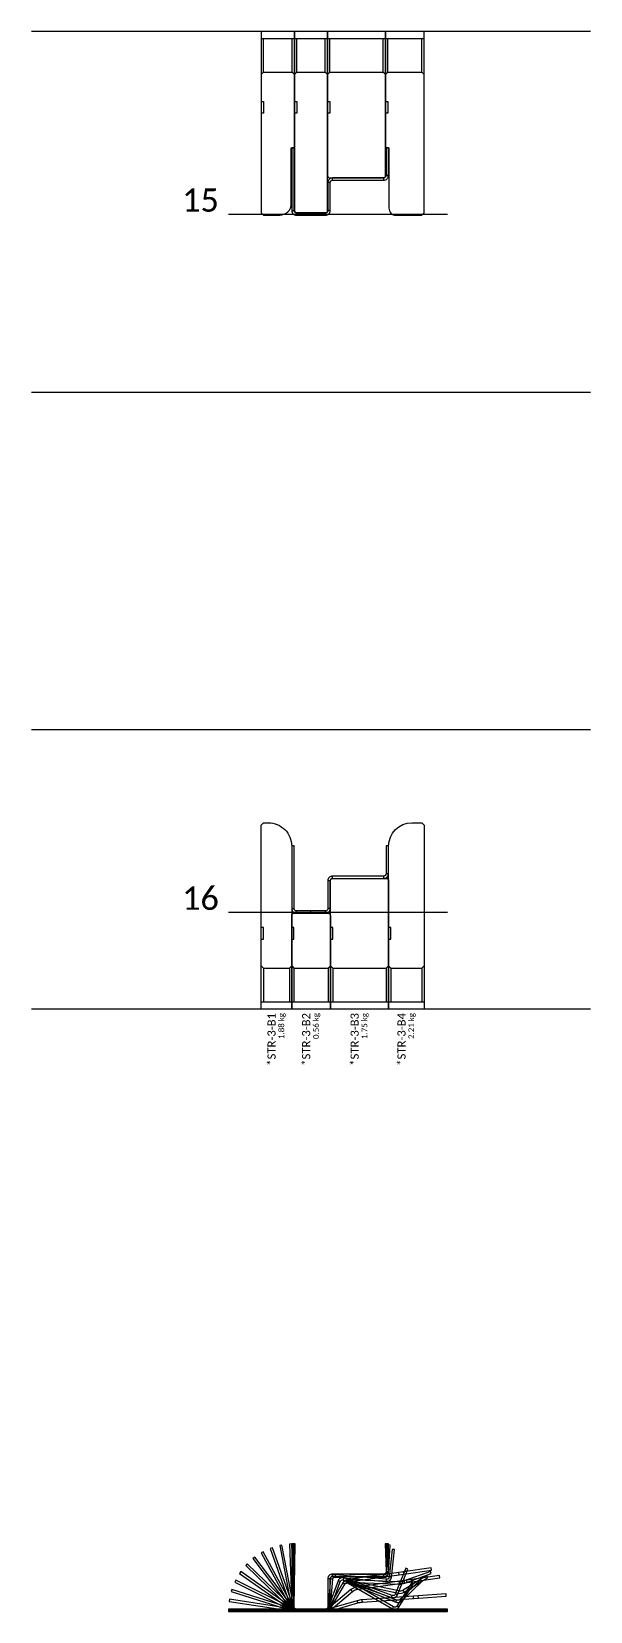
# Model space of a CAD drawing. Header units: millimetres. Extents: x -43 to 662, y -5184 to -4.
# Drawn here: x 422 to 662, y -5184 to -4505 of the extents above; entities that cross this region are included whole.
import ezdxf
from ezdxf.enums import TextEntityAlignment as Align

# ---------------------------------------------------------------- set-up
doc = ezdxf.new("R2010")
doc.units = ezdxf.units.MM
doc.layers.add('0-CAD-polyline', color=7, linetype='CONTINUOUS')
doc.styles.get("Standard").update_dxf_attribs({"font": 'calibri.ttf', "height": 3})

msp = doc.modelspace()

# ---------------------------------------------------------------- linework, layer by layer
at = {"layer": '0-CAD-polyline', "color": 1}
for p, q in [((662.06, -4505.44), (422.06, -4505.44)), ((506.69, -4583.84), (600.69, -4583.84)), ((422.06, -4660.44), (662.06, -4660.44)), ((662.06, -4805.44), (422.06, -4805.44)), ((506.69, -4883.84), (600.69, -4883.84)), ((521.68, -4890.44), (520.68, -4890.44)), ((521.68, -4895.44), (521.68, -4890.44)), ((534.76, -4890.44), (533.76, -4890.44)), ((534.76, -4895.44), (534.76, -4890.44)), ((551.41, -4890.44), (550.41, -4890.44)), ((551.41, -4895.44), (551.41, -4890.44)), ((576.41, -4890.44), (575.41, -4890.44)), ((576.41, -4895.44), (576.41, -4890.44)), ((520.68, -4895.44), (521.68, -4895.44)), ((533.76, -4895.44), (534.76, -4895.44)), ((550.41, -4895.44), (551.41, -4895.44)), ((575.41, -4895.44), (576.41, -4895.44)), ((520.68, -4906.94), (521.68, -4907.94)), ((521.68, -4907.94), (521.68, -4922.44)), ((521.68, -4907.94), (532.76, -4907.94)), ((521.68, -4907.94), (521.68, -4922.44)), ((533.76, -4906.94), (532.76, -4907.94)), ((532.76, -4907.94), (532.76, -4922.44)), ((532.76, -4907.94), (532.76, -4922.44)), ((533.76, -4906.94), (534.76, -4907.94)), ((534.76, -4907.94), (534.76, -4922.44)), ((534.76, -4907.94), (549.41, -4907.94)), ((534.76, -4907.94), (534.76, -4922.44)), ((550.41, -4906.94), (549.41, -4907.94)), ((549.41, -4907.94), (549.41, -4922.44)), ((549.41, -4907.94), (549.41, -4922.44)), ((550.41, -4906.94), (551.41, -4907.94)), ((551.41, -4907.94), (551.41, -4922.44)), ((551.41, -4907.94), (574.41, -4907.94)), ((551.41, -4907.94), (551.41, -4922.44)), ((575.41, -4906.94), (574.41, -4907.94)), ((574.41, -4907.94), (574.41, -4922.44)), ((574.41, -4907.94), (574.41, -4922.44)), ((575.41, -4906.94), (576.41, -4907.94)), ((576.41, -4907.94), (576.41, -4922.44)), ((576.41, -4907.94), (589.68, -4907.94)), ((576.41, -4907.94), (576.41, -4922.44)), ((590.68, -4906.94), (589.68, -4907.94)), ((589.68, -4907.94), (589.68, -4922.44)), ((589.68, -4907.94), (589.68, -4922.44)), ((422.06, -4925.44), (662.06, -4925.44)), ((520.68, -4922.44), (533.76, -4922.44)), ((520.68, -4922.44), (533.76, -4922.44)), ((533.76, -4922.44), (550.41, -4922.44)), ((533.76, -4922.44), (550.41, -4922.44)), ((550.41, -4922.44), (575.41, -4922.44)), ((550.41, -4922.44), (575.41, -4922.44)), ((575.41, -4922.44), (590.68, -4922.44)), ((575.41, -4922.44), (590.68, -4922.44)), ((550.31, -5170.34), (549.31, -5170.34)), ((551.43, -5170.48), (550.43, -5170.4)), ((551.31, -5169.34), (551.31, -5168.34)), ((552.51, -5169.57), (552.6, -5168.58)), ((573.31, -5169.34), (573.31, -5168.34)), ((575.31, -5167.34), (574.31, -5167.34)), ((574.43, -5171.49), (574.52, -5170.5)), ((576.62, -5169.71), (575.62, -5169.59)), ((506.69, -5183.84), (600.69, -5183.84)), ((533.67, -5182.56), (534.65, -5182.37)), ((533.69, -5184.34), (533.69, -5183.34)), ((533.81, -5182.34), (534.81, -5182.34)), ((535.81, -5184.34), (535.81, -5183.34)), ((535.81, -5184.34), (535.81, -5183.34)), ((535.81, -5184.34), (535.81, -5183.34)), ((542.06, -5184.34), (542.06, -5183.34)), ((542.06, -5184.34), (542.06, -5183.34)), ((542.06, -5184.34), (542.06, -5183.34)), ((548.31, -5184.34), (548.31, -5183.34)), ((548.31, -5184.34), (548.31, -5183.34)), ((548.31, -5184.34), (548.31, -5183.34)), ((550.31, -5182.34), (549.31, -5182.34)), ((550.38, -5182.44), (549.39, -5182.35)), ((550.44, -5184.34), (550.44, -5183.34)), ((562.44, -5184.34), (562.44, -5183.34)), ((564.56, -5184.34), (564.56, -5183.34)), ((586.56, -5184.34), (586.56, -5183.34)), ((588.69, -5184.34), (588.69, -5183.34))]:
    msp.add_line(p, q, dxfattribs=at)
at = {"layer": '0-CAD-polyline', "color": 5}
for p, q in [((520.68, -4508.44), (535.01, -4508.44)), ((520.68, -4508.44), (535.01, -4508.44)), ((521.68, -4522.94), (521.68, -4508.44)), ((521.68, -4522.94), (521.68, -4508.44)), ((534.01, -4522.94), (534.01, -4508.44)), ((534.01, -4522.94), (534.01, -4508.44)), ((535.01, -4508.44), (549.21, -4508.44)), ((535.01, -4508.44), (549.21, -4508.44)), ((536.01, -4522.94), (536.01, -4508.44)), ((536.01, -4522.94), (536.01, -4508.44)), ((548.21, -4522.94), (548.21, -4508.44)), ((548.21, -4522.94), (548.21, -4508.44)), ((549.21, -4508.44), (574.11, -4508.44)), ((549.21, -4508.44), (574.11, -4508.44)), ((550.21, -4522.94), (550.21, -4508.44)), ((550.21, -4522.94), (550.21, -4508.44)), ((573.11, -4522.94), (573.11, -4508.44)), ((573.11, -4522.94), (573.11, -4508.44)), ((574.11, -4508.44), (590.68, -4508.44)), ((574.11, -4508.44), (590.68, -4508.44)), ((575.11, -4522.94), (575.11, -4508.44)), ((575.11, -4522.94), (575.11, -4508.44)), ((589.68, -4522.94), (589.68, -4508.44)), ((589.68, -4522.94), (589.68, -4508.44)), ((520.68, -4523.94), (521.68, -4522.94)), ((521.68, -4522.94), (534.01, -4522.94)), ((535.01, -4523.94), (534.01, -4522.94)), ((535.01, -4523.94), (536.01, -4522.94)), ((536.01, -4522.94), (548.21, -4522.94)), ((549.21, -4523.94), (548.21, -4522.94)), ((549.21, -4523.94), (550.21, -4522.94)), ((550.21, -4522.94), (573.11, -4522.94)), ((574.11, -4523.94), (573.11, -4522.94)), ((574.11, -4523.94), (575.11, -4522.94)), ((575.11, -4522.94), (589.68, -4522.94)), ((590.68, -4523.94), (589.68, -4522.94)), ((520.68, -4535.44), (521.68, -4535.44)), ((521.68, -4540.44), (520.68, -4540.44)), ((521.68, -4535.44), (521.68, -4540.44)), ((535.01, -4535.44), (536.01, -4535.44)), ((536.01, -4540.44), (535.01, -4540.44)), ((536.01, -4535.44), (536.01, -4540.44)), ((549.21, -4535.44), (550.21, -4535.44)), ((550.21, -4540.44), (549.21, -4540.44)), ((550.21, -4535.44), (550.21, -4540.44)), ((574.11, -4535.44), (575.11, -4535.44)), ((575.11, -4540.44), (574.11, -4540.44)), ((575.11, -4535.44), (575.11, -4540.44)), ((551.31, -4569.34), (551.31, -4568.34)), ((573.31, -4569.34), (573.31, -4568.34)), ((575.31, -4567.34), (574.31, -4567.34)), ((550.31, -4570.34), (549.31, -4570.34)), ((533.81, -4582.34), (534.81, -4582.34)), ((550.31, -4582.34), (549.31, -4582.34)), ((535.81, -4584.34), (535.81, -4583.34)), ((542.06, -4584.34), (542.06, -4583.34)), ((548.31, -4584.34), (548.31, -4583.34)), ((575.31, -4867.34), (574.31, -4867.34)), ((550.31, -4870.34), (549.31, -4870.34)), ((551.31, -4869.34), (551.31, -4868.34)), ((573.31, -4869.34), (573.31, -4868.34)), ((533.81, -4882.34), (534.81, -4882.34)), ((535.81, -4884.34), (535.81, -4883.34)), ((542.06, -4884.34), (542.06, -4883.34)), ((548.31, -4884.34), (548.31, -4883.34)), ((550.31, -4882.34), (549.31, -4882.34)), ((550.31, -5170.34), (549.31, -5170.34)), ((551.31, -5169.34), (551.31, -5168.34)), ((556.63, -5172.61), (555.76, -5172.11)), ((558.03, -5172.12), (558.41, -5171.19)), ((573.31, -5169.34), (573.31, -5168.34)), ((575.28, -5167.3), (574.28, -5167.33)), ((578.43, -5180.36), (578.81, -5179.44)), ((581.1, -5179.85), (580.4, -5179.13)), ((533.46, -5183.17), (534.26, -5182.56)), ((533.83, -5182.32), (534.83, -5182.33)), ((535.81, -5184.34), (535.81, -5183.34)), ((535.81, -5184.34), (535.81, -5183.34)), ((542.06, -5184.34), (542.06, -5183.34)), ((542.06, -5184.34), (542.06, -5183.34)), ((548.31, -5184.34), (548.31, -5183.34)), ((548.31, -5184.34), (548.31, -5183.34)), ((550.31, -5182.34), (549.31, -5182.34)), ((550.63, -5183), (549.76, -5182.5))]:
    msp.add_line(p, q, dxfattribs=at)
at = {"layer": '0-CAD-polyline', "color": 3}
for p, q in [((550.31, -5170.34), (549.31, -5170.34)), ((550.31, -5170.34), (549.31, -5170.34)), ((551.31, -5169.34), (551.31, -5168.34)), ((551.31, -5169.35), (551.33, -5168.35)), ((556.63, -5172.61), (555.76, -5172.11)), ((558.08, -5171.8), (558.12, -5170.8)), ((573.31, -5169.34), (573.31, -5168.34)), ((573.31, -5169.73), (573.33, -5168.73)), ((575.31, -5167.34), (574.31, -5167.34)), ((575.37, -5167.81), (574.38, -5167.76)), ((580.07, -5172.57), (580.1, -5171.57)), ((582.4, -5172.2), (582.06, -5171.26)), ((562.12, -5180.71), (561.85, -5179.75)), ((564.14, -5180.35), (564.07, -5179.35)), ((586.09, -5178.82), (586.02, -5177.82)), ((588.21, -5178.67), (588.14, -5177.67)), ((533.44, -5183.58), (534.02, -5182.77)), ((533.6, -5184.16), (533.75, -5183.18)), ((533.78, -5182.38), (534.78, -5182.34)), ((533.81, -5182.34), (534.81, -5182.34)), ((535.81, -5184.34), (535.81, -5183.34)), ((535.81, -5184.34), (535.81, -5183.34)), ((535.81, -5184.34), (535.81, -5183.34)), ((535.81, -5184.34), (535.81, -5183.34)), ((542.06, -5184.34), (542.06, -5183.34)), ((542.06, -5184.34), (542.06, -5183.34)), ((542.06, -5184.34), (542.06, -5183.34)), ((542.06, -5184.34), (542.06, -5183.34)), ((548.31, -5184.34), (548.31, -5183.34)), ((548.31, -5184.34), (548.31, -5183.34)), ((548.31, -5184.34), (548.31, -5183.34)), ((548.31, -5184.34), (548.31, -5183.34)), ((550.31, -5182.34), (549.31, -5182.34)), ((550.31, -5182.34), (549.31, -5182.34)), ((550.63, -5183), (549.76, -5182.5)), ((550.59, -5184.02), (550.31, -5183.05))]:
    msp.add_line(p, q, dxfattribs=at)
at = {"layer": '0-CAD-polyline', "color": 4}
for p, q in [((550.31, -5170.34), (549.31, -5170.34)), ((551.31, -5169.34), (551.31, -5168.34)), ((556.63, -5172.61), (555.76, -5172.11)), ((558.07, -5171.97), (558.27, -5170.99)), ((573.31, -5169.34), (573.31, -5168.34)), ((575.31, -5167.34), (574.31, -5167.34)), ((583.4, -5171.92), (583.26, -5170.93)), ((585.51, -5171.63), (585.37, -5170.64)), ((559.88, -5175.76), (559.23, -5174.99)), ((561.62, -5174.98), (561.48, -5173.99)), ((579.59, -5176.54), (579.79, -5175.56)), ((582.11, -5176.1), (581.58, -5175.25)), ((533.44, -5183.38), (534.13, -5182.66)), ((533.52, -5183.98), (533.83, -5183.03)), ((533.81, -5182.34), (534.81, -5182.34)), ((535.81, -5184.34), (535.81, -5183.34)), ((535.81, -5184.34), (535.81, -5183.34)), ((535.81, -5184.34), (535.81, -5183.34)), ((542.06, -5184.34), (542.06, -5183.34)), ((542.06, -5184.34), (542.06, -5183.34)), ((542.06, -5184.34), (542.06, -5183.34)), ((548.31, -5184.34), (548.31, -5183.34)), ((548.31, -5184.34), (548.31, -5183.34)), ((548.31, -5184.34), (548.31, -5183.34)), ((550.31, -5182.34), (549.31, -5182.34)), ((550.63, -5183), (549.76, -5182.5)), ((550.68, -5183.47), (550.04, -5182.71))]:
    msp.add_line(p, q, dxfattribs=at)
at = {"layer": '0-CAD-polyline', "color": 6}
for p, q in [((550.31, -5170.34), (549.31, -5170.34)), ((551.31, -5169.34), (551.31, -5168.34)), ((556.63, -5172.61), (555.76, -5172.11)), ((558, -5172.24), (558.5, -5171.37)), ((573.31, -5169.34), (573.31, -5168.34)), ((575.31, -5167.34), (574.31, -5167.34)), ((533.5, -5182.96), (534.38, -5182.48)), ((533.81, -5182.34), (534.81, -5182.34)), ((535.81, -5184.34), (535.81, -5183.34)), ((535.81, -5184.34), (535.81, -5183.34)), ((542.06, -5184.34), (542.06, -5183.34)), ((542.06, -5184.34), (542.06, -5183.34)), ((548.31, -5184.34), (548.31, -5183.34)), ((548.31, -5184.34), (548.31, -5183.34)), ((550.31, -5182.34), (549.31, -5182.34)), ((550.63, -5183), (549.76, -5182.5)), ((577.05, -5183.24), (577.55, -5182.37)), ((579.79, -5182.56), (578.94, -5182.03))]:
    msp.add_line(p, q, dxfattribs=at)
at = {"layer": '0-CAD-polyline', "color": 7}
for p, q in [((550.31, -5170.34), (549.31, -5170.34)), ((551.31, -5169.34), (551.31, -5168.34)), ((554.66, -5171.49), (553.72, -5171.15)), ((555.94, -5170.89), (556.28, -5169.95)), ((573.31, -5169.34), (573.31, -5168.34)), ((575.31, -5167.34), (574.31, -5167.34)), ((576.61, -5178.42), (576.96, -5177.48)), ((579.19, -5177.27), (578.26, -5176.89)), ((533.57, -5182.76), (534.51, -5182.42)), ((533.81, -5182.34), (534.81, -5182.34)), ((535.81, -5184.34), (535.81, -5183.34)), ((535.81, -5184.34), (535.81, -5183.34)), ((542.06, -5184.34), (542.06, -5183.34)), ((542.06, -5184.34), (542.06, -5183.34)), ((548.31, -5184.34), (548.31, -5183.34)), ((548.31, -5184.34), (548.31, -5183.34)), ((550.31, -5182.34), (549.31, -5182.34)), ((550.55, -5182.77), (549.61, -5182.42))]:
    msp.add_line(p, q, dxfattribs=at)
at = {"layer": '0-CAD-polyline', "color": 2}
for p, q in [((556.63, -5172.61), (555.76, -5172.11)), ((558.08, -5171.63), (557.94, -5170.64)), ((579.86, -5168.57), (579.72, -5167.58)), ((581.97, -5168.27), (581.83, -5167.28)), ((533.47, -5183.79), (533.92, -5182.89)), ((535.81, -5184.34), (535.81, -5183.34)), ((542.06, -5184.34), (542.06, -5183.34)), ((548.31, -5184.34), (548.31, -5183.34)), ((550.63, -5183), (549.76, -5182.5))]:
    msp.add_line(p, q, dxfattribs=at)
at = {"layer": '0-CAD-polyline', "color": 5}
for points in [[(520.68, -4505.44), (520.68, -4583.34), (521.68, -4584.34), (528.61, -4584.34, 0.414214), (533.61, -4579.34), (533.61, -4555.34), (534.81, -4555.34, 0.414214), (535.01, -4555.14), (535.01, -4505.44)], [(535.01, -4505.44), (535.01, -4582.34, 0.414213), (536.01, -4583.34), (548.21, -4583.34, 0.414214), (549.21, -4582.34), (549.21, -4505.44)], [(549.21, -4505.44), (549.21, -4567.34, 0.414214), (550.21, -4568.34), (573.11, -4568.34, 0.414213), (574.11, -4567.34), (574.11, -4505.44)], [(574.11, -4505.44), (574.11, -4555.14, 0.414214), (574.31, -4555.34), (575.51, -4555.34), (575.51, -4581.34, 0.414214), (578.51, -4584.34), (589.68, -4584.34), (590.68, -4583.34), (590.68, -4505.44)], [(534.81, -4555.34), (533.81, -4555.34), (533.81, -4582.34, 0.414214), (535.81, -4584.34), (542.06, -4584.34), (548.31, -4584.34, 0.414214), (550.31, -4582.34), (550.31, -4570.34, -0.414214), (551.31, -4569.34), (573.31, -4569.34, 0.414214), (575.31, -4567.34), (575.31, -4555.34), (574.31, -4555.34), (574.31, -4567.34, -0.414214), (573.31, -4568.34), (551.31, -4568.34, 0.414214), (549.31, -4570.34), (549.31, -4582.34, -0.414214), (548.31, -4583.34), (542.06, -4583.34), (535.81, -4583.34, -0.414214), (534.81, -4582.34), (534.81, -4555.34)], [(534.81, -4855.34), (533.81, -4855.34), (533.81, -4882.34, 0.414214), (535.81, -4884.34), (542.06, -4884.34), (548.31, -4884.34, 0.414214), (550.31, -4882.34), (550.31, -4870.34, -0.414214), (551.31, -4869.34), (573.31, -4869.34, 0.414214), (575.31, -4867.34), (575.31, -4855.34), (574.31, -4855.34), (574.31, -4867.34, -0.414214), (573.31, -4868.34), (551.31, -4868.34, 0.414214), (549.31, -4870.34), (549.31, -4882.34, -0.414214), (548.31, -4883.34), (542.06, -4883.34), (535.81, -4883.34, -0.414214), (534.81, -4882.34), (534.81, -4855.34)], [(535.3, -5155.34), (534.3, -5155.32), (533.83, -5182.32, 0.419335), (535.81, -5184.34), (542.06, -5184.34), (548.31, -5184.34, 0.414214), (550.31, -5182.34), (550.31, -5170.34, -0.414214), (551.31, -5169.34), (573.31, -5169.34, 0.424475), (575.28, -5167.3), (574.86, -5155.3), (573.86, -5155.34), (574.28, -5167.33, -0.424475), (573.31, -5168.34), (551.31, -5168.34, 0.414214), (549.31, -5170.34), (549.31, -5182.34, -0.414214), (548.31, -5183.34), (542.06, -5183.34), (535.81, -5183.34, -0.419335), (534.83, -5182.33), (535.3, -5155.34)], [(517.93, -5161.06), (517.14, -5161.66), (533.46, -5183.17, 0.234548), (535.81, -5184.34), (542.06, -5184.34), (548.31, -5184.34, 0.267949), (550.63, -5183), (556.63, -5172.61, -0.373885), (558.03, -5172.12), (578.43, -5180.36, 0.296213), (581.1, -5179.85), (589.73, -5171.51), (589.03, -5170.79), (580.4, -5179.13, -0.296213), (578.81, -5179.44), (558.41, -5171.19, 0.373885), (555.76, -5172.11), (549.76, -5182.5, -0.267949), (548.31, -5183.34), (542.06, -5183.34), (535.81, -5183.34, -0.234548), (534.26, -5182.56), (517.93, -5161.06)]]:
    msp.add_lwpolyline(points, format="xyb", dxfattribs=at)
for points in [[(520.68, -4523.94), (521.68, -4522.94), (534.01, -4522.94), (535.01, -4523.94)], [(535.01, -4523.94), (536.01, -4522.94), (548.21, -4522.94), (549.21, -4523.94)], [(549.21, -4523.94), (550.21, -4522.94), (573.11, -4522.94), (574.11, -4523.94)], [(574.11, -4523.94), (575.11, -4522.94), (589.68, -4522.94), (590.68, -4523.94)]]:
    msp.add_lwpolyline(points, dxfattribs=at)
at = {"layer": '0-CAD-polyline', "color": 1}
for points in [[(520.68, -4925.44), (520.68, -4846.44), (521.68, -4845.44), (523.76, -4845.44, -0.414214), (533.76, -4855.44), (533.76, -4925.44)], [(575.41, -4925.44), (575.41, -4855.44, -0.414213), (585.41, -4845.44), (589.68, -4845.44), (590.68, -4846.44), (590.68, -4925.44)], [(550.41, -4925.44), (550.41, -4870.34, -0.414214), (551.41, -4869.34), (574.41, -4869.34, -0.414214), (575.41, -4870.34), (575.41, -4925.44)], [(533.76, -4925.44), (533.76, -4885.34, -0.414214), (534.76, -4884.34), (549.41, -4884.34, -0.414214), (550.41, -4885.34), (550.41, -4925.44)], [(529.59, -5155.85), (528.61, -5156.04), (533.67, -5182.56, 0.360022), (535.81, -5184.34), (542.06, -5184.34), (548.31, -5184.34, 0.388879), (550.38, -5182.44), (551.43, -5170.48, -0.414214), (552.51, -5169.57), (574.43, -5171.49, 0.406566), (576.62, -5169.71), (577.97, -5157.78), (576.98, -5157.67), (575.62, -5169.59, -0.406566), (574.52, -5170.5), (552.6, -5168.58, 0.414214), (550.43, -5170.4), (549.39, -5182.35, -0.388879), (548.31, -5183.34), (542.06, -5183.34), (535.81, -5183.34, -0.360022), (534.65, -5182.37), (529.59, -5155.85)], [(534.81, -5155.34), (533.81, -5155.34), (533.81, -5182.34, 0.414214), (535.81, -5184.34), (542.06, -5184.34), (548.31, -5184.34, 0.414214), (550.31, -5182.34), (550.31, -5170.34, -0.414214), (551.31, -5169.34), (573.31, -5169.34, 0.414214), (575.31, -5167.34), (575.31, -5155.34), (574.31, -5155.34), (574.31, -5167.34, -0.414214), (573.31, -5168.34), (551.31, -5168.34, 0.414214), (549.31, -5170.34), (549.31, -5182.34, -0.414214), (548.31, -5183.34), (542.06, -5183.34), (535.81, -5183.34, -0.414214), (534.81, -5182.34), (534.81, -5155.34)]]:
    msp.add_lwpolyline(points, format="xyb", dxfattribs=at)
for points in [[(520.68, -4906.94), (521.68, -4907.94), (532.76, -4907.94), (533.76, -4906.94)], [(533.76, -4906.94), (534.76, -4907.94), (549.41, -4907.94), (550.41, -4906.94)], [(550.41, -4906.94), (551.41, -4907.94), (574.41, -4907.94), (575.41, -4906.94)], [(575.41, -4906.94), (576.41, -4907.94), (589.68, -4907.94), (590.68, -4906.94)], [(506.69, -5183.34), (506.69, -5184.34), (533.69, -5184.34), (535.81, -5184.34), (542.06, -5184.34), (548.31, -5184.34), (550.44, -5184.34), (562.44, -5184.34), (564.56, -5184.34), (586.56, -5184.34), (588.69, -5184.34), (600.69, -5184.34), (600.69, -5183.34), (588.69, -5183.34), (586.56, -5183.34), (564.56, -5183.34), (562.44, -5183.34), (550.44, -5183.34), (548.31, -5183.34), (542.06, -5183.34), (535.81, -5183.34), (533.69, -5183.34), (506.69, -5183.34)]]:
    msp.add_lwpolyline(points, dxfattribs=at)
at = {"layer": '0-CAD-polyline', "color": 6}
for points in [[(521.54, -5158.73), (520.66, -5159.21), (533.5, -5182.96, 0.275446), (535.81, -5184.34), (542.06, -5184.34), (548.31, -5184.34, 0.267949), (550.63, -5183), (556.63, -5172.61, -0.414214), (558, -5172.24), (577.05, -5183.24, 0.404026), (579.79, -5182.56), (586.14, -5172.38), (585.3, -5171.85), (578.94, -5182.03, -0.404026), (577.55, -5182.37), (558.5, -5171.37, 0.414214), (555.76, -5172.11), (549.76, -5182.5, -0.267949), (548.31, -5183.34), (542.06, -5183.34), (535.81, -5183.34, -0.275446), (534.38, -5182.48), (521.54, -5158.73)], [(534.81, -5155.34), (533.81, -5155.34), (533.81, -5182.34, 0.414214), (535.81, -5184.34), (542.06, -5184.34), (548.31, -5184.34, 0.414214), (550.31, -5182.34), (550.31, -5170.34, -0.414214), (551.31, -5169.34), (573.31, -5169.34, 0.414214), (575.31, -5167.34), (575.31, -5155.34), (574.31, -5155.34), (574.31, -5167.34, -0.414214), (573.31, -5168.34), (551.31, -5168.34, 0.414214), (549.31, -5170.34), (549.31, -5182.34, -0.414214), (548.31, -5183.34), (542.06, -5183.34), (535.81, -5183.34, -0.414214), (534.81, -5182.34), (534.81, -5155.34)]]:
    msp.add_lwpolyline(points, format="xyb", dxfattribs=at)
at = {"layer": '0-CAD-polyline', "color": 7}
for points in [[(525.46, -5156.99), (524.52, -5157.32), (533.57, -5182.76, 0.317219), (535.81, -5184.34), (542.06, -5184.34), (548.31, -5184.34, 0.315299), (550.55, -5182.77), (554.66, -5171.49, -0.414214), (555.94, -5170.89), (576.61, -5178.42, 0.404026), (579.19, -5177.27), (583.69, -5166.14), (582.76, -5165.77), (578.26, -5176.89, -0.404026), (576.96, -5177.48), (556.28, -5169.95, 0.414214), (553.72, -5171.15), (549.61, -5182.42, -0.315299), (548.31, -5183.34), (542.06, -5183.34), (535.81, -5183.34, -0.317219), (534.51, -5182.42), (525.46, -5156.99)], [(534.81, -5155.34), (533.81, -5155.34), (533.81, -5182.34, 0.414214), (535.81, -5184.34), (542.06, -5184.34), (548.31, -5184.34, 0.414214), (550.31, -5182.34), (550.31, -5170.34, -0.414214), (551.31, -5169.34), (573.31, -5169.34, 0.414214), (575.31, -5167.34), (575.31, -5155.34), (574.31, -5155.34), (574.31, -5167.34, -0.414214), (573.31, -5168.34), (551.31, -5168.34, 0.414214), (549.31, -5170.34), (549.31, -5182.34, -0.414214), (548.31, -5183.34), (542.06, -5183.34), (535.81, -5183.34, -0.414214), (534.81, -5182.34), (534.81, -5155.34)]]:
    msp.add_lwpolyline(points, format="xyb", dxfattribs=at)
at = {"layer": '0-CAD-polyline', "color": 3}
for points in [[(533.84, -5155.36), (532.84, -5155.39), (533.78, -5182.38, 0.404026), (535.81, -5184.34), (542.06, -5184.34), (548.31, -5184.34, 0.414214), (550.31, -5182.34), (550.31, -5170.34, -0.419335), (551.31, -5169.35), (573.31, -5169.73, 0.404026), (575.37, -5167.81), (576, -5155.83), (575, -5155.77), (574.38, -5167.76, -0.404026), (573.33, -5168.73), (551.33, -5168.35, 0.419335), (549.31, -5170.34), (549.31, -5182.34, -0.414214), (548.31, -5183.34), (542.06, -5183.34), (535.81, -5183.34, -0.404026), (534.78, -5182.34), (533.84, -5155.36)], [(534.81, -5155.34), (533.81, -5155.34), (533.81, -5182.34, 0.414214), (535.81, -5184.34), (542.06, -5184.34), (548.31, -5184.34, 0.414214), (550.31, -5182.34), (550.31, -5170.34, -0.414214), (551.31, -5169.34), (573.31, -5169.34, 0.414214), (575.31, -5167.34), (575.31, -5155.34), (574.31, -5155.34), (574.31, -5167.34, -0.414214), (573.31, -5168.34), (551.31, -5168.34, 0.414214), (549.31, -5170.34), (549.31, -5182.34, -0.414214), (548.31, -5183.34), (542.06, -5183.34), (535.81, -5183.34, -0.414214), (534.81, -5182.34), (534.81, -5155.34)], [(511.96, -5167.2), (511.38, -5168.02), (533.44, -5183.58, 0.154808), (535.81, -5184.34), (542.06, -5184.34), (548.31, -5184.34, 0.267949), (550.63, -5183), (556.63, -5172.61, -0.277325), (558.08, -5171.8), (580.07, -5172.57, 0.096289), (582.4, -5172.2), (593.67, -5168.1), (593.33, -5167.16), (582.06, -5171.26, -0.096289), (580.1, -5171.57), (558.12, -5170.8, 0.277325), (555.76, -5172.11), (549.76, -5182.5, -0.267949), (548.31, -5183.34), (542.06, -5183.34), (535.81, -5183.34, -0.154808), (534.02, -5182.77), (511.96, -5167.2)], [(507.07, -5179.05), (506.91, -5180.03), (533.6, -5184.16, 0.038416), (535.81, -5184.34), (542.06, -5184.34), (548.31, -5184.34, 0.069927), (550.59, -5184.02), (562.12, -5180.71, -0.052408), (564.14, -5180.35), (586.09, -5178.82), (588.21, -5178.67), (600.18, -5177.83), (600.11, -5176.83), (588.14, -5177.67), (586.02, -5177.82), (564.07, -5179.35, 0.052408), (561.85, -5179.75), (550.31, -5183.05, -0.069927), (548.31, -5183.34), (542.06, -5183.34), (535.81, -5183.34, -0.038416), (533.75, -5183.18), (507.07, -5179.05)]]:
    msp.add_lwpolyline(points, format="xyb", dxfattribs=at)
at = {"layer": '0-CAD-polyline', "color": 4}
for points in [[(534.81, -5155.34), (533.81, -5155.34), (533.81, -5182.34, 0.414214), (535.81, -5184.34), (542.06, -5184.34), (548.31, -5184.34, 0.414214), (550.31, -5182.34), (550.31, -5170.34, -0.414214), (551.31, -5169.34), (573.31, -5169.34, 0.414214), (575.31, -5167.34), (575.31, -5155.34), (574.31, -5155.34), (574.31, -5167.34, -0.414214), (573.31, -5168.34), (551.31, -5168.34, 0.414214), (549.31, -5170.34), (549.31, -5182.34, -0.414214), (548.31, -5183.34), (542.06, -5183.34), (535.81, -5183.34, -0.414214), (534.81, -5182.34), (534.81, -5155.34)], [(514.71, -5163.9), (514.02, -5164.62), (533.44, -5183.38, 0.19438), (535.81, -5184.34), (542.06, -5184.34), (548.31, -5184.34, 0.267949), (550.63, -5183), (556.63, -5172.61, -0.32492), (558.07, -5171.97), (579.59, -5176.54, 0.19438), (582.11, -5176.1), (592.28, -5169.74), (591.75, -5168.89), (581.58, -5175.25, -0.19438), (579.79, -5175.56), (558.27, -5170.99, 0.32492), (555.76, -5172.11), (549.76, -5182.5, -0.267949), (548.31, -5183.34), (542.06, -5183.34), (535.81, -5183.34, -0.19438), (534.13, -5182.66), (514.71, -5163.9)], [(508.09, -5174.86), (507.79, -5175.82), (533.52, -5183.98, 0.076946), (535.81, -5184.34), (542.06, -5184.34), (548.31, -5184.34, 0.176327), (550.68, -5183.47), (559.88, -5175.76, -0.140541), (561.62, -5174.98), (583.4, -5171.92), (585.51, -5171.63), (597.39, -5169.96), (597.25, -5168.97), (585.37, -5170.64), (583.26, -5170.93), (561.48, -5173.99, 0.140541), (559.23, -5174.99), (550.04, -5182.71, -0.176327), (548.31, -5183.34), (542.06, -5183.34), (535.81, -5183.34, -0.076946), (533.83, -5183.03), (508.09, -5174.86)]]:
    msp.add_lwpolyline(points, format="xyb", dxfattribs=at)
at = {"layer": '0-CAD-polyline', "color": 2}
msp.add_lwpolyline([(509.73, -5170.89), (509.29, -5171.78), (533.47, -5183.79, 0.115704), (535.81, -5184.34), (542.06, -5184.34), (548.31, -5184.34, 0.267949), (550.63, -5183), (556.63, -5172.61, -0.230868), (558.08, -5171.63), (579.86, -5168.57), (581.97, -5168.27), (593.85, -5166.6), (593.71, -5165.61), (581.83, -5167.28), (579.72, -5167.58), (557.94, -5170.64, 0.230868), (555.76, -5172.11), (549.76, -5182.5, -0.267949), (548.31, -5183.34), (542.06, -5183.34), (535.81, -5183.34, -0.115704), (533.92, -5182.89), (509.73, -5170.89)], format="xyb", dxfattribs=at)

# ---------------------------------------------------------------- texts
at = {"layer": '0-CAD-polyline'}
for s, p in [('15', (486.69, -4582.84)), ('16', (486.69, -4882.84))]:
    msp.add_text(s, height=10, dxfattribs=at).set_placement(p)
at = {"layer": '0-CAD-polyline', "color": 1}
for s, height, p in [('*STR-3-B1', 3.5, (525.12, -4927.19)), ('1.88 kg', 2.45, (529.32, -4927.19)), ('*STR-3-B2', 3.5, (539.99, -4927.19)), ('0.56 kg', 2.45, (544.19, -4927.19)), ('*STR-3-B3', 3.5, (560.81, -4927.19)), ('1.75 kg', 2.45, (565.01, -4927.19)), ('*STR-3-B4', 3.5, (580.94, -4927.19)), ('2.21 kg', 2.45, (585.14, -4927.19))]:
    msp.add_text(s, height=height, rotation=90, dxfattribs=at).set_placement(p, align=Align.MIDDLE_RIGHT)

doc.saveas('drawing.dxf')
